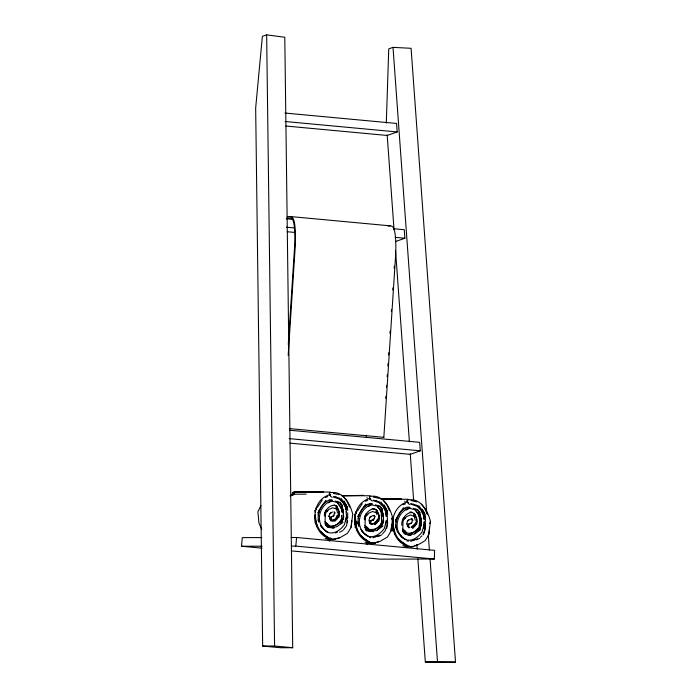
<?xml version="1.0" encoding="UTF-8"?>
<svg xmlns="http://www.w3.org/2000/svg" width="697" height="697" viewBox="0 0 697 697"><rect width="100%" height="100%" fill="white"/><g stroke="black" fill="none" stroke-linecap="round" stroke-linejoin="round"><path stroke-width="1.05" d="M315.183 517.976L315.201 515.083M355.113 524.597L355.156 517.845M392.89 527.15L392.925 521.365M329.725 494.269L329.515 493.581L330.247 495.767M369.663 497.989L369.454 497.301L370.194 499.488M407.44 501.509L407.231 500.821L407.963 503.007M315.453 517.862L315.079 522.785M355.122 527.246L355.453 518.585L354.372 514.447M392.15 517.967L393.23 522.105L392.803 530.025M355.688 526.758L355.583 518.951M355.827 520.006L355.723 524.614L355.81 521.853M401.82 525.303C400.705 518.62 409.27 508.836 414.759 514.046L414.297 513.706C416.667 516.677 417.756 520.72 416.658 524.414M291.268 550.883L379.996 559.151L434.318 559.011L434.623 550.342L296.608 537.492L291.18 537.5M346.374 518.629L346.522 514.656M386.321 522.349L386.399 520.363M424.098 525.869L424.238 521.896M347.515 518.167L347.585 516.503M387.401 523.56L387.532 520.223M425.301 523.743L424.691 529.886L423.027 534.216M288.279 344.545L294.587 247.017A74.248 40.4 -84.7 0 0 294.692 231.413L294.343 226.813A24.883 13.539 -84.7 0 0 293.376 221.385L292.513 219.163L291.163 218.178A17.007 9.253 -84.7 0 0 287.8 218.117L287.12 218.379M288.192 355.374L295.197 246.999A75.895 41.297 -84.7 0 0 295.31 231.055L295.031 227.205A26.608 14.48 -84.7 0 0 293.934 220.566L292.914 217.987L291.346 216.811A17.922 9.749 -84.7 0 0 287.8 216.75L287.086 217.02M366.308 437.385L366.448 435.216M385.755 398.327L385.894 396.157M386.46 387.488L386.6 385.328M387.157 376.659L387.297 374.489M387.854 365.82L388.002 363.651M388.56 354.982L388.699 352.813M389.963 333.305L390.102 331.145M391.365 311.637L391.505 309.468M392.768 289.961L392.908 287.791M394.162 268.284L394.302 266.123M383.237 437.341L383.847 437.341L395.548 256.348A75.895 41.297 -84.7 0 0 395.661 240.404L395.382 236.553A26.852 14.611 -84.7 0 0 394.467 230.681L393.265 227.335L391.697 226.159A17.922 9.749 -84.7 0 0 388.159 226.098M351.837 520.685L351.096 527.263M391.784 524.414L391.043 530.983M429.552 527.934L428.821 534.503M262.046 548.156L241.484 546.248L242.295 537.622L261.854 537.579M291.451 546.117L295.798 546.108L296.608 537.492M341.53 518.62L341.791 515.867M381.477 522.341L381.738 519.587M419.245 525.86L419.507 523.107M337.287 514.978L337.043 516.965L335.414 518.69M326.605 524.31L325.072 521.835L325.333 513.471L328.845 509.376L332.765 507.764L336.764 509.246M366.544 528.038L365.019 525.555L365.28 517.191L368.791 513.097L372.703 511.485L376.711 512.966M392.672 517.949L390.939 531.306L387.436 537.065L379.464 541.665L372.555 543.346L375.5 543.12C351.323 543.643 347.219 505.09 369.506 498.46L369.549 496.499C382.74 493.807 390.006 507.059 392.672 517.932L392.002 519.988M407.614 502.432L406.961 500.951L407.318 500.019C420.509 497.327 427.775 510.579 430.441 521.452L428.716 534.826L425.205 540.584C419.272 544.183 411.108 550.055 404.556 544.096C397.447 540.314 393.849 532.334 393.335 524.562M381.634 521.661L381.207 512.182L379.316 508.714L377.312 506.17L370.882 504.654C357.186 510.126 354.581 530.452 369.175 536.524C375.448 537.648 380.797 533.179 384.326 528.483L386.504 520.302M419.28 526.052C420.291 520.302 419.446 513.933 415.09 509.69L408.66 508.174C394.955 513.645 392.35 533.972 406.943 540.044C413.225 541.168 418.566 536.699 422.103 532.003L424.273 523.822L424.081 521.853M343.726 516.451L343.316 519.256L340.258 523.456M383.672 520.18L382.287 524.919L378.192 529.415M421.441 523.7L420.056 528.431M336.564 506.013L338.838 511.485L338.533 517.139L335.109 520.851L330.552 520.842M378.48 520.868L378.785 515.205L376.528 509.777M414.306 513.297L416.553 518.725L416.675 521.609L416.248 524.379L414.741 526.427M315.436 523.996L315.898 520.947L317.274 527.054M355.383 527.716L355.697 525.738M393.16 531.236L393.622 528.187L394.99 534.294M420.866 526.226C421.746 520.825 420.971 514.848 418.078 510.126M346.967 522.645L347.454 519.84M387.236 524.492L385.258 530.696L382.627 533.719M345.817 520.903L346.54 516.791M385.763 524.623L386.486 520.511M423.532 528.143L424.255 524.031M392.899 530.765L393.23 522.105L392.019 518.08M338.942 517.174C340.04 513.48 338.951 509.437 336.581 506.466L337.043 506.806C332.443 502.067 324.427 509.568 324.314 515.536M355.461 524.623L355.888 521.678M378.889 520.894C379.987 517.209 378.889 513.158 376.519 510.187L376.99 510.526C372.39 505.787 364.374 513.288 364.261 519.256M424.36 532.595L425.37 527.551M346.54 525.582L347.481 521.121M386.678 528.413L387.244 525.738M338.803 511.467C339.692 515.466 337.601 520.615 333.044 520.894L331.101 520.293L329.733 518.429L329.176 516.102L329.664 514.116L332.565 511.903M378.75 515.188L378.332 520.65L375.108 524.135M336.947 517.183L337.313 515.728M376.885 520.903L377.26 519.448M329.768 494.443L330.875 496.508L332.225 497.397M407.484 501.683L408.599 503.748L409.941 504.637M318.137 514.891L319.235 511.319M358.075 518.612L359.182 515.039M395.852 522.131L396.95 518.559M429.77 523.508L430.441 521.469M337.836 515.257L337.226 517.104L334.098 519.875M377.783 518.977L377.173 520.825L374.045 523.595M415.551 522.497L414.942 524.344L411.814 527.115M318.146 513.097L319.331 509.821M358.092 516.817L358.981 514.36M395.87 520.337L396.759 517.88M342.271 521.217L343.595 516.224L343.386 513.297M382.505 524.196C384.631 518.228 383.141 511.154 379.882 505.856M420.57 526.967L419.986 528.457L414.715 533.736M341.565 518.812C339.892 523.438 334.726 526.906 329.725 525.869L325.072 521.835L327.477 524.083M381.512 522.532L380.614 524.745L378.183 527.159M292.845 492.404L292.47 493.249L292.845 492.404L292.47 493.249L293.733 493.816L292.574 494.339L292.461 495.192L293.925 494.312L292.871 494.007M324.785 513.027L326.091 510.187M364.731 516.747L366.038 513.916M402.5 520.267L403.807 517.427M331.023 517.252L331.345 516.573M370.97 520.973L371.292 520.293M408.747 524.492L409.069 523.813M327.747 510.404L326.954 511.145M324.976 516.172L325.682 514.7M367.694 514.125L366.901 514.865M364.923 519.901L365.629 518.42M414.48 516.486L410.481 515.005L406.56 516.616L403.049 520.711L402.788 529.075L404.321 531.558M341.818 518.838C340.38 522.523 336.904 525.407 332.974 525.974M381.756 522.567C380.327 526.244 376.85 529.128 372.912 529.694M410.69 533.214C414.619 532.647 418.095 529.764 419.533 526.078M333.549 519.753L331.267 519.875L330.631 518.202L331.014 516.643L333.288 516.381L334.569 512.757M373.496 523.473L371.213 523.595L370.577 521.922L370.952 520.363L373.226 520.101L374.533 517.566L373.949 515.24M409.967 527.368L408.982 527.115L408.346 525.442L408.73 523.883L411.003 523.621L412.302 521.086L411.727 518.751L412.424 519.875M292.54 493.589L292.627 492.927L294.796 491.986L330.387 492.038M346.174 526.252L343.508 529.798M423.149 534.826L424.255 532.83M338.96 514.369L335.109 520.851L333.732 519.884M376.441 521.26L373.679 523.604L375.056 524.571L378.907 518.089M414.759 524.205L411.457 527.124L412.833 528.091L416.675 521.609M317.867 512.757L325.734 500.376M357.805 516.477L365.681 504.097M395.582 519.997L403.45 507.616M260.931 505.56L257.89 511.825L258.944 523.081L261.758 529.537M317.344 507.381L322.293 500.028M357.291 511.11L362.24 503.748M333.288 516.381L334.203 515.144M373.226 520.101L374.141 518.864M411.003 523.621L411.918 522.384M377.974 521.548L375.056 524.571M340.363 523.273C345.172 518.498 343.316 511.006 341.504 505.299L342.061 505.883L340.014 502.859L342.436 505.186M380.309 526.993C385.119 522.219 383.254 514.726 381.451 509.019L382.008 509.612L379.961 506.58L377.922 505.255M418.087 530.513C422.887 525.738 421.032 518.246 419.219 512.539L419.777 513.123L417.73 510.099L415.691 508.775M329.533 514.072L330.77 512.548M369.48 517.801L370.708 516.268M407.248 521.312L408.486 519.788M292.461 495.192L293.925 494.312L292.792 494.103M323.164 504.245L326.806 500.977M363.843 507.198L367.476 504.219M400.88 511.485L405.245 507.738M418.383 528.265L412.972 532.761L409.941 533.266L407.44 533.109L402.788 529.075L405.192 531.332M404.669 518.385L405.471 517.644M420.396 537.239L421.868 535.871M412.833 528.091L414.105 526.984M412.877 527.655L416.1 524.17L416.527 518.707M336.982 526.601L343.072 522.341M377.861 527.385L375.204 529.241L369.671 529.589L365.019 525.555L367.415 527.812M376.929 530.321L383.01 526.061M414.698 533.841L420.788 529.581M377.565 529.816L376.319 530.617L367.667 530.931M328.383 502.842L331.101 501.422M368.33 506.562L371.039 505.142M406.098 510.082L408.817 508.662M339.596 532.229L342.863 530.539M378.724 536.376L381.991 534.677M416.492 539.896L419.768 538.197M293.916 492.343L292.583 493.006L294.247 493.136L292.688 493.319M292.627 492.927L292.043 493.18L294.247 493.136M335.492 533.013L337.47 532.151M375.439 536.734L377.417 535.871M413.208 540.253L415.194 539.391M290.013 495.907L292.81 494.774L291.355 494.757M325.342 497.545L327.738 496.578M365.289 501.265L367.685 500.298M403.058 504.785L405.454 503.818M372.843 537.84L379.804 535.296M410.611 541.36L417.573 538.816M266.655 34.85L262.377 36.357L255.668 107.974L262.656 646.058L280.769 647.74L292.705 647.705L284.785 37.272L266.655 34.85L274.583 646.014L292.705 647.705M417.869 558.933L425.318 661.95L455.516 662.133L411.082 48.302L393.012 47.361L388.734 48.868L386.312 123.029M284.942 113.045L396.576 123.447L397.185 131.951L387.21 135.462L285.848 126.026M395.905 241.406L404.887 238.243L404.269 229.74L393.448 228.729M289.699 430.249L419.655 442.325L420.274 450.828L410.298 454.348L290.022 443.144M292.653 492.849L293.481 492.579M336.878 538.45L339.535 537.666M376.816 542.179L379.482 541.386M414.593 545.699L417.25 544.906M292.984 492.413L294.796 491.986M333.532 516.094L332.6 516.05M373.479 519.814L372.538 519.779M411.247 523.334L410.315 523.29M299.457 492.491L301.47 492.047L299.414 492.474M332.73 527.977L334.577 527.76M372.991 524.614L371.048 524.022L369.671 522.149L369.114 519.823L369.61 517.836L372.512 515.623L374.481 515.553L375.178 516.947M410.341 546.857L413.277 546.64C389.1 547.162 384.988 508.61 407.283 501.979L407.78 502.598M330.535 539.443L335.449 539.138M370.482 543.163L375.395 542.858M408.259 546.683L413.164 546.378M327.721 527.211L336.372 526.897M405.436 534.451L414.088 534.137M332.957 527.629L329.019 527.376L325.551 525.076M372.904 531.349C369.758 531.733 365.829 530.687 364.819 527.315M410.672 534.869C407.536 535.252 403.598 534.207 402.596 530.835M341.417 495.654L370.334 495.759M381.337 499.113L408.102 499.279M342.384 495.75L363.59 495.428L342.253 495.645M381.215 499.252L401.367 498.947L381.102 499.157M306.201 494.147L293.393 494.243L293.925 494.312M262.656 646.058L274.583 646.014M241.484 546.248L262.124 546.195M425.318 661.95L455.516 662.133M326.571 538.023L330.674 538.04M366.517 541.743L369.593 541.752M404.286 545.263L407.37 545.272M333.506 527.89L330.082 527.664M373.453 531.611L370.029 531.393M411.221 535.13L407.797 534.904M332.103 500.176C322.406 499.671 316.264 512.713 318.695 521.182M372.041 503.896C362.353 503.391 356.211 516.442 358.641 524.902M409.819 507.416C400.122 506.911 393.979 519.953 396.419 528.422M292.574 494.339L293.812 494.417M372.172 508.444L375.761 509.385M409.941 511.964L411.997 512.112M285.047 121.496L397.185 131.951M289.952 216.506L390.303 225.854M286.31 218.745L292.801 219.355M286.415 227.205L293.951 227.902M395.19 237.337L404.887 238.243M287.208 231.726L294.744 232.432M289.36 428.594L383.847 437.341M289.168 438.613L420.274 450.828M369.375 537.465L370.9 537.605M407.153 540.985L408.669 541.125M295.798 546.108L434.318 559.011M330.064 495.358L329.559 494.739C307.272 501.37 311.376 539.922 335.553 539.4L332.617 539.626L339.526 537.945L347.489 533.344L350.992 527.585L352.726 514.22C350.068 503.347 342.793 490.087 329.603 492.779L329.245 493.711L329.899 495.192M411.021 500.612L416.989 501.892M373.252 497.092L379.22 498.372M333.305 493.371L339.273 494.652M406.865 507.05L410.01 507.468M369.088 503.53L372.233 503.948M329.15 499.81L332.295 500.228M410.585 503.626L414.462 504.584M372.817 500.115L376.694 501.065M333.837 496.63L336.747 497.344M411.221 504.236L417.991 506.641L420.639 509.568L423.393 514.97L423.785 518.899M373.453 500.716L380.222 503.121L382.871 506.048L385.615 511.45L386.112 516.364M333.506 496.996L340.275 499.401L342.924 502.328L345.677 507.73L345.869 509.69M413.225 504.236L417.564 505.517M375.448 500.716L379.795 501.997M335.501 496.996L339.848 498.277M402.831 545.69L407.736 547.145M365.054 542.17L369.959 543.625M325.116 538.45L330.021 539.905M408.982 546.213L410.298 546.84M371.205 542.702L372.529 543.32C362.71 540.375 355.827 531.271 355.566 521.042M331.258 538.973L332.582 539.6C322.763 536.655 315.88 527.551 315.619 517.322M413.269 508.244L415.97 509.594M375.491 504.724L378.201 506.074M335.553 501.004L338.254 502.354M334.272 504.872L336.607 506.066M406.02 544.61L401.847 542.222L398.684 539.182L404.556 544.096M368.243 541.09L364.069 538.703L360.915 535.662L366.779 540.576M328.304 537.37L324.131 534.982L320.968 531.942L326.841 536.856M406.734 533.379L403.676 531.462L402.744 530.095M368.957 529.859L365.908 527.943L364.975 526.575M329.01 526.139L325.961 524.222L325.029 522.855M372.163 501.117L369.506 498.46L369.846 498.913M337.975 501.535L340.031 502.903M406.83 523.891L408.843 525.303M371.065 521.783L369.062 520.371M328.304 516.085L331.667 518.437M405.915 539.809L402.021 537.056L398.606 532.865M368.138 536.298L364.252 533.536L360.837 529.345M328.191 532.569L324.305 529.816L320.89 525.625M404.861 539.365L401.681 537.073L398.579 533.414M367.092 535.845L363.912 533.562L361.429 530.626M324.758 530.408L327.146 532.125M404.608 501.178L405.079 501.587M366.84 497.658L367.31 498.067M403.31 532.316L405.375 534.155M365.533 528.796L367.607 530.635M325.595 525.076L327.66 526.915M366.213 543.538L367.45 544.645M328.435 540.018L329.672 541.125M417.555 506.588L420.727 509.603M379.787 503.068L382.958 506.083M339.84 499.34L343.011 502.354M417.73 510.099L420.152 512.426M379.961 506.58L382.383 508.906M421.363 504.149L424.647 508.401L427.322 514.325M383.585 500.629L386.879 504.881L389.553 510.805M343.638 496.909L346.932 501.16L349.606 507.085M365.376 529.737L366.587 530.975M402.674 531.001L403.833 532.264M364.906 527.481L366.064 528.744M324.959 523.761L326.118 525.015M407.248 526.017L408.982 527.951M369.48 522.497L371.213 524.432M329.533 518.777L331.267 520.711M373.993 515.606L374.655 516.355M334.708 512.635L334.046 511.886L335.231 513.219M418.731 505.595L424.029 512.574L425.527 517.583M380.963 502.075L386.26 509.054L387.75 514.064M341.016 498.355L346.313 505.334L347.803 510.343M320.864 526.174L322.72 528.37M407.135 501.413L407.719 502.215M369.358 497.893L369.95 498.695M329.411 494.173L330.003 494.975M414.793 509.559L417.25 512.748M377.635 506.841L379.473 509.228M337.078 502.319L339.535 505.508M408.817 527.542L407.449 525.669L406.891 523.342L407.379 521.356L410.28 519.143L412.249 519.073L412.955 520.467M339.936 502.136L342.445 507.547M422.347 509.263L424.83 513.794M384.073 504.837L387.062 510.274L387.619 523.952M344.126 501.117L346.618 505.647M421.746 511.249L423.445 514.403M383.977 507.73L385.676 510.884M344.03 504.009L345.729 507.163M397.063 530.966L397.909 532.578M422.155 510.265L423.619 513.097M384.387 506.745L385.85 509.577M344.44 503.016L345.904 505.856M413.521 514.508L414.802 517.052M375.753 510.988L377.033 513.532M335.806 507.268L337.087 509.812M369.149 521.704L370.046 523.613M417.703 512.792L419.28 516.268L419.899 520.032M379.926 509.272L381.503 512.748L382.13 516.512M339.979 505.552L341.556 509.028L342.183 512.792M391.984 518.185L393.23 522.105M355.453 525.364L355.087 517.775L355.339 524.588M424.865 514.682L424.525 513.863L425.057 516.921M387.096 511.162L386.757 510.343L387.288 513.401M347.15 507.442L346.81 506.623L347.341 509.681M355.853 511.668L356.576 513.576M315.907 507.947L316.63 509.856M354.555 515.562L355.453 518.585M392.402 517.627L393.483 521.321M354.625 514.107L355.165 515.954M314.687 510.387L315.227 512.234M355.967 525.686L357.212 530.774M414.279 516.25L415.238 520.232M376.511 512.731L376.99 514.726M336.564 509.01L337.522 512.992M419.359 512.373L421.032 519.57M381.59 508.854L383.263 516.05M341.643 505.133L343.316 512.33L342.715 508.348M395.722 526.026L396.645 530.156M357.953 522.506L358.877 526.644M318.233 519.823L318.695 521.887M395.487 524.484L395.957 527.193M357.875 521.87L358.502 525.486M318.241 519.953L318.555 521.765M347.115 506.553L347.481 508.662M423.637 515.876L424.273 519.805M385.868 512.365L386.504 516.285M345.921 508.636L346.557 512.556M393.23 528.884L392.855 521.295M341.687 511.363L341.26 508.453L337.374 502.45L330.944 500.934C317.24 506.397 314.635 526.732 329.228 532.796C335.51 533.928 340.85 529.459 344.388 524.763L346.557 516.573L346.069 511.659M393.012 47.361L426.738 513.175M428.307 534.887L429.404 550.09M430.04 558.776L437.507 661.923M387.175 134.957L394.005 229.296M395.574 250.981L409.392 441.828M410.254 453.756L413.626 500.376M416.841 544.836L417.154 549.175M315.175 515.031L315.514 521.644L315.506 517.766M341.905 515.292L341.931 516.189M355.278 518.934L355.365 522.724M425.379 516.956L425.388 527.472M347.664 512.87L347.672 518.124M313.284 491.594L293.951 492.152L323.652 491.707L313.284 491.594"/></g></svg>
